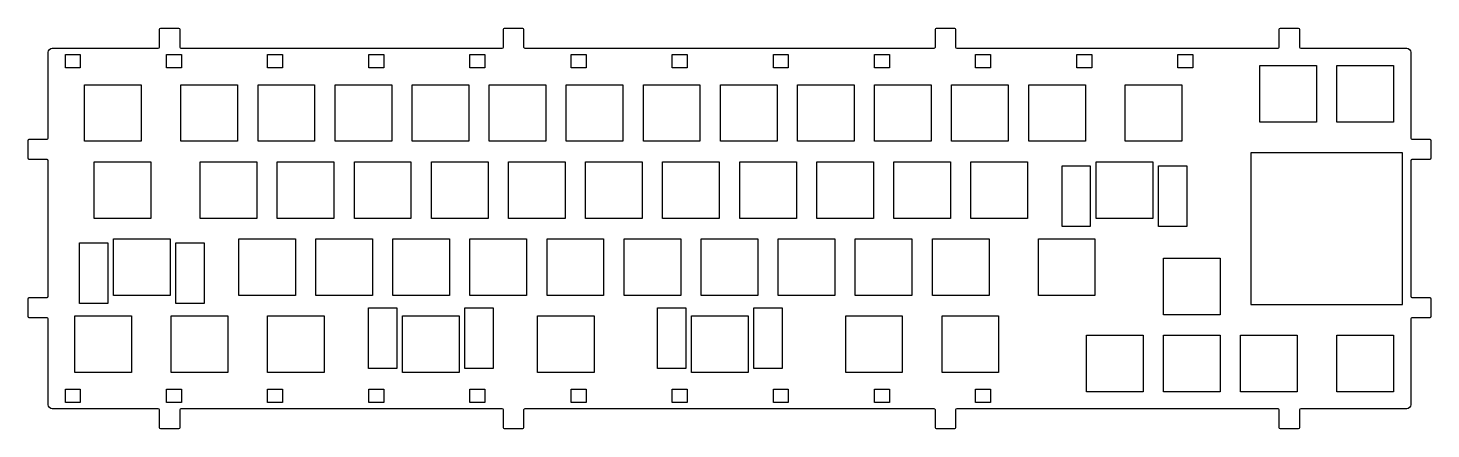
# Model space of a CAD drawing. Extents: x 0 to 347, y 0 to 99.
import ezdxf

# ---------------------------------------------------------------- set-up
doc = ezdxf.new("R2010")
doc.units = 0

msp = doc.modelspace()

# ---------------------------------------------------------------- linework, layer by layer
at = {"layer": 'Layer 1', "color": 7}
for points in [[(0.049999, 27.85), (0.049999, 32.25), (0.137867, 32.462134), (0.349999, 32.55), (4.749999, 32.55), (4.962131, 32.637866), (5.049999, 32.85), (5.049999, 66.36), (4.962131, 66.572134), (4.749999, 66.66), (0.349999, 66.66), (0.137867, 66.747866), (0.049999, 66.96), (0.049999, 71.36), (0.137867, 71.572134), (0.349999, 71.66), (4.749999, 71.66), (4.962131, 71.747866), (5.049999, 71.96), (5.049999, 93.160333), (5.128584, 93.549578), (5.342892, 93.86744), (5.660754, 94.081748), (6.049999, 94.160333), (32.249999, 94.160335), (32.462131, 94.248203), (32.549999, 94.460335), (32.549999, 98.860335), (32.637867, 99.072467), (32.849999, 99.160335), (37.249999, 99.160335), (37.462131, 99.072467), (37.549999, 98.860335), (37.549999, 94.460335), (37.637867, 94.248203), (37.849999, 94.160335), (117.25, 94.160335), (117.462134, 94.248203), (117.55, 94.460335), (117.55, 98.860335), (117.637866, 99.072467), (117.85, 99.160335), (122.25, 99.160335), (122.462134, 99.072467), (122.55, 98.860335), (122.55, 94.460335), (122.637866, 94.248203), (122.85, 94.160335), (224.01201, 94.160335), (224.224144, 94.248203), (224.31201, 94.460335), (224.31201, 98.860335), (224.399876, 99.072467), (224.61201, 99.160335), (229.01201, 99.160335), (229.224144, 99.072467), (229.31201, 98.860335), (229.31201, 94.460335), (229.399876, 94.248203), (229.61201, 94.160335), (309.01201, 94.160335), (309.224144, 94.248203), (309.31201, 94.460335), (309.31201, 98.860335), (309.399876, 99.072467), (309.61201, 99.160335), (314.01201, 99.160335), (314.224144, 99.072467), (314.31201, 98.860335), (314.31201, 94.460335), (314.399876, 94.248203), (314.61201, 94.160335), (340.812, 94.160333), (341.201243, 94.081748), (341.519105, 93.86744), (341.733414, 93.549578), (341.812, 93.160333), (341.812, 71.96), (341.899866, 71.747866), (342.112, 71.66), (346.512, 71.66), (346.724134, 71.572134), (346.812, 71.36), (346.812, 66.96), (346.724134, 66.747866), (346.512, 66.66), (342.112, 66.66), (341.899866, 66.572134), (341.812, 66.36), (341.812, 32.85), (341.899866, 32.637866), (342.112, 32.55), (346.512, 32.55), (346.724134, 32.462134), (346.812, 32.25), (346.812, 27.85), (346.724134, 27.637866), (346.512, 27.55), (342.112, 27.55), (341.899866, 27.462134), (341.812, 27.25), (341.812, 6.05033), (341.733414, 5.661083), (341.519105, 5.343221), (341.201243, 5.128914), (340.812, 5.05033), (314.61202, 5.05033), (314.399886, 4.962464), (314.31202, 4.75033), (314.31202, 0.35033), (314.224154, 0.138196), (314.01202, 0.05033), (309.61202, 0.05033), (309.399886, 0.138196), (309.31202, 0.35033), (309.31202, 4.75033), (309.224154, 4.962464), (309.01202, 5.05033), (229.61202, 5.05033), (229.399886, 4.962464), (229.31202, 4.75033), (229.31202, 0.35033), (229.224154, 0.138196), (229.01202, 0.05033), (224.61202, 0.05033), (224.399886, 0.138196), (224.31202, 0.35033), (224.31202, 4.75033), (224.224154, 4.962464), (224.01202, 5.05033), (122.85001, 5.05033), (122.637876, 4.962464), (122.55001, 4.75033), (122.55001, 0.35033), (122.462144, 0.138196), (122.25001, 0.05033), (117.85001, 0.05033), (117.637876, 0.138196), (117.55001, 0.35033), (117.55001, 4.75033), (117.462144, 4.962464), (117.25001, 5.05033), (37.849999, 5.05033), (37.637867, 4.962464), (37.549999, 4.75033), (37.549999, 0.35033), (37.462131, 0.138196), (37.249999, 0.05033), (32.85, 0.05033), (32.637868, 0.138196), (32.55, 0.35033), (32.55, 4.75033), (32.462132, 4.962464), (32.25, 5.05033), (6.049999, 5.05033), (5.660754, 5.128914), (5.342892, 5.343221), (5.128584, 5.661083), (5.049999, 6.05033), (5.049999, 27.25), (4.962131, 27.462134), (4.749999, 27.55), (0.349999, 27.55), (0.137867, 27.637866), (0.049999, 27.85), (0.049999, 27.85)], [(12.969999, 92.620333), (12.969999, 89.320333), (9.269999, 89.320333), (9.269999, 92.620333), (12.969999, 92.620333)], [(37.969999, 89.320333), (34.269999, 89.320333), (34.269999, 92.620333), (37.969999, 92.620333), (37.969999, 89.320333)], [(59.269999, 89.320333), (59.269999, 92.620333), (62.969999, 92.620333), (62.969999, 89.320333), (59.269999, 89.320333)], [(84.27, 92.620333), (87.97, 92.620333), (87.97, 89.320333), (84.27, 89.320333), (84.27, 92.620333)], [(109.27, 92.620333), (112.97, 92.620333), (112.97, 89.320333), (109.27, 89.320333), (109.27, 92.620333)], [(134.27, 89.320333), (134.27, 92.620333), (137.97, 92.620333), (137.97, 89.320333), (134.27, 89.320333)], [(162.97, 89.320333), (159.27, 89.320333), (159.27, 92.620333), (162.97, 92.620333), (162.97, 89.320333)], [(187.97, 92.620333), (187.97, 89.320333), (184.27, 89.320333), (184.27, 92.620333), (187.97, 92.620333)], [(209.27, 89.320333), (209.27, 92.620333), (212.97, 92.620333), (212.97, 89.320333), (209.27, 89.320333)], [(237.97, 89.320333), (234.27, 89.320333), (234.27, 92.620333), (237.97, 92.620333), (237.97, 89.320333)], [(262.97, 89.320333), (259.27, 89.320333), (259.27, 92.620333), (262.97, 92.620333), (262.97, 89.320333)], [(287.97, 89.290333), (284.27, 89.290333), (284.27, 92.590333), (287.97, 92.590333), (287.97, 89.290333)], [(323.589, 89.923333), (337.589, 89.923333), (337.589, 75.92333), (323.589, 75.92333), (323.589, 89.923333)], [(28.026999, 71.16033), (14.026999, 71.16033), (14.026999, 85.160333), (28.026999, 85.160333), (28.026999, 71.16033)], [(56.888999, 71.16033), (56.888999, 85.160333), (70.889, 85.160333), (70.889, 71.16033), (56.888999, 71.16033)], [(75.939, 85.160333), (89.939, 85.160333), (89.939, 71.16033), (75.939, 71.16033), (75.939, 85.160333)], [(108.989, 71.16033), (94.989, 71.16033), (94.989, 85.160333), (108.989, 85.160333), (108.989, 71.16033)], [(133.089, 85.160333), (147.089, 85.160333), (147.089, 71.16033), (133.089, 71.16033), (133.089, 85.160333)], [(152.139, 71.16033), (152.139, 85.160333), (166.139, 85.160333), (166.139, 71.16033), (152.139, 71.16033)], [(171.189, 85.160333), (185.189, 85.160333), (185.189, 71.16033), (171.189, 71.16033), (171.189, 85.160333)], [(190.239, 85.160333), (204.239, 85.160333), (204.239, 71.16033), (190.239, 71.16033), (190.239, 85.160333)], [(223.289, 71.16033), (209.289, 71.16033), (209.289, 85.160333), (223.289, 85.160333), (223.289, 71.16033)], [(228.339, 71.16033), (228.339, 85.160333), (242.339, 85.160333), (242.339, 71.16033), (228.339, 71.16033)], [(271.202, 85.160333), (285.202, 85.160333), (285.202, 71.16033), (271.202, 71.16033), (271.202, 85.160333)], [(16.407999, 66.11033), (30.407999, 66.11033), (30.407999, 52.11033), (16.407999, 52.11033), (16.407999, 66.11033)], [(56.601999, 52.11033), (42.601999, 52.11033), (42.601999, 66.11033), (56.601999, 66.11033), (56.601999, 52.11033)], [(80.702, 66.11033), (94.702, 66.11033), (94.702, 52.11033), (80.702, 52.11033), (80.702, 66.11033)], [(99.752, 52.11033), (99.752, 66.11033), (113.752, 66.11033), (113.752, 52.11033), (99.752, 52.11033)], [(118.802, 66.11033), (132.802, 66.11033), (132.802, 52.11033), (118.802, 52.11033), (118.802, 66.11033)], [(137.852, 52.11033), (137.852, 66.11033), (151.852, 66.11033), (151.852, 52.11033), (137.852, 52.11033)], [(156.902, 52.11033), (156.902, 66.11033), (170.902, 66.11033), (170.902, 52.11033), (156.902, 52.11033)], [(189.952, 52.11033), (175.952, 52.11033), (175.952, 66.11033), (189.952, 66.11033), (189.952, 52.11033)], [(209.002, 52.11033), (195.002, 52.11033), (195.002, 66.11033), (209.002, 66.11033), (209.002, 52.11033)], [(228.052, 66.11033), (228.052, 52.11033), (214.052, 52.11033), (214.052, 66.11033), (228.052, 66.11033)], [(233.102, 52.11033), (233.102, 66.11033), (247.102, 66.11033), (247.102, 52.11033), (233.102, 52.11033)], [(264.058, 66.11033), (278.058, 66.11033), (278.058, 52.11033), (264.058, 52.11033), (264.058, 66.11033)], [(339.82198, 30.82533), (339.822, 68.32533), (302.322, 68.32533), (302.322, 30.82533), (339.82198, 30.82533)], [(262.62, 65.11033), (262.62, 50.11033), (255.62, 50.11033), (255.62, 65.11033), (262.62, 65.11033)], [(286.496, 50.11033), (279.496, 50.11033), (279.496, 65.11033), (286.496, 65.11033), (286.496, 50.11033)], [(12.731999, 31.06033), (12.731999, 46.06033), (19.731999, 46.06033), (19.731999, 31.06033), (12.731999, 31.06033)], [(35.169999, 47.06033), (35.169999, 33.06033), (21.169999, 33.06033), (21.169999, 47.06033), (35.169999, 47.06033)], [(43.607999, 46.06033), (43.607999, 31.06033), (36.607999, 31.06033), (36.607999, 46.06033), (43.607999, 46.06033)], [(66.127, 47.06033), (66.127, 33.06033), (52.126999, 33.06033), (52.126999, 47.06033), (66.127, 47.06033)], [(85.177, 47.06033), (85.177, 33.06033), (71.177, 33.06033), (71.177, 47.06033), (85.177, 47.06033)], [(90.227, 47.06033), (104.227, 47.06033), (104.227, 33.06033), (90.227, 33.06033), (90.227, 47.06033)], [(123.277, 33.06033), (109.277, 33.06033), (109.277, 47.06033), (123.277, 47.06033), (123.277, 33.06033)], [(142.327, 33.06033), (128.327, 33.06033), (128.327, 47.06033), (142.327, 47.06033), (142.327, 33.06033)], [(147.377, 33.06033), (147.377, 47.06033), (161.377, 47.06033), (161.377, 33.06033), (147.377, 33.06033)], [(166.427, 47.06033), (180.427, 47.06033), (180.427, 33.06033), (166.427, 33.06033), (166.427, 47.06033)], [(185.477, 47.06033), (199.477, 47.06033), (199.477, 33.06033), (185.477, 33.06033), (185.477, 47.06033)], [(204.527, 33.06033), (204.527, 47.06033), (218.527, 47.06033), (218.527, 33.06033), (204.527, 33.06033)], [(223.577, 33.06033), (223.577, 47.06033), (237.577, 47.06033), (237.577, 33.06033), (223.577, 33.06033)], [(263.77, 33.06033), (249.77, 33.06033), (249.77, 47.06033), (263.77, 47.06033), (263.77, 33.06033)], [(280.727, 28.29833), (280.727, 42.29833), (294.727, 42.29833), (294.727, 28.29833), (280.727, 28.29833)], [(11.644999, 28.01033), (25.644999, 28.01033), (25.644999, 14.01033), (11.644999, 14.01033), (11.644999, 28.01033)], [(35.457999, 28.01033), (49.457999, 28.01033), (49.457999, 14.01033), (35.457999, 14.01033), (35.457999, 28.01033)], [(84.17, 30.01033), (91.17, 30.01033), (91.17, 15.01033), (84.17, 15.01033), (84.17, 30.01033)], [(92.608, 14.01033), (92.608, 28.01033), (106.608, 28.01033), (106.608, 14.01033), (92.608, 14.01033)], [(108.046, 30.01033), (115.046, 30.01033), (115.046, 15.01033), (108.046, 15.01033), (108.046, 30.01033)], [(139.945, 14.01033), (125.945, 14.01033), (125.945, 28.01033), (139.945, 28.01033), (139.945, 14.01033)], [(155.607, 30.01033), (162.607, 30.01033), (162.607, 15.01033), (155.607, 15.01033), (155.607, 30.01033)], [(178.045, 28.01033), (178.045, 14.01033), (164.045, 14.01033), (164.045, 28.01033), (178.045, 28.01033)], [(179.483, 15.01033), (179.483, 30.01033), (186.483, 30.01033), (186.483, 15.01033), (179.483, 15.01033)], [(216.145, 14.01033), (202.145, 14.01033), (202.145, 28.01033), (216.145, 28.01033), (216.145, 14.01033)], [(239.958, 14.01033), (225.958, 14.01033), (225.958, 28.01033), (239.958, 28.01033), (239.958, 14.01033)], [(261.677, 23.24833), (275.677, 23.24833), (275.677, 9.24833), (261.677, 9.24833), (261.677, 23.24833)], [(294.727, 23.24833), (294.727, 9.24833), (280.727, 9.24833), (280.727, 23.24833), (294.727, 23.24833)], [(299.777, 9.24833), (299.777, 23.24833), (313.777, 23.24833), (313.777, 9.24833), (299.777, 9.24833)], [(323.589, 23.24833), (337.589, 23.24833), (337.589, 9.24833), (323.589, 9.24833), (323.589, 23.24833)], [(12.969999, 9.92033), (12.969999, 6.62033), (9.269999, 6.62033), (9.269999, 9.92033), (12.969999, 9.92033)], [(37.969999, 9.92033), (37.969999, 6.62033), (34.269999, 6.62033), (34.269999, 9.92033), (37.969999, 9.92033)], [(62.969999, 9.92033), (62.969999, 6.62033), (59.269999, 6.62033), (59.269999, 9.92033), (62.969999, 9.92033)], [(87.97, 6.62033), (84.27, 6.62033), (84.27, 9.92033), (87.97, 9.92033), (87.97, 6.62033)], [(112.97, 6.62033), (109.27, 6.62033), (109.27, 9.92033), (112.97, 9.92033), (112.97, 6.62033)], [(137.97, 6.62033), (134.27, 6.62033), (134.27, 9.92033), (137.97, 9.92033), (137.97, 6.62033)], [(162.97, 9.92033), (162.97, 6.62033), (159.27, 6.62033), (159.27, 9.92033), (162.97, 9.92033)], [(184.27, 6.62033), (184.27, 9.92033), (187.97, 9.92033), (187.97, 6.62033), (184.27, 6.62033)], [(209.27, 6.62033), (209.27, 9.92033), (212.97, 9.92033), (212.97, 6.62033), (209.27, 6.62033)], [(237.97, 6.62033), (234.27, 6.62033), (234.27, 9.92033), (237.97, 9.92033), (237.97, 6.62033)]]:
    msp.add_lwpolyline(points, dxfattribs=at)
for points in [[(318.539, 89.923333), (318.539, 75.92333), (304.539, 75.92333), (304.539, 89.923333), (318.539, 89.923333)], [(37.838999, 71.16033), (37.838999, 85.160333), (51.838999, 85.160333), (51.838999, 71.16033), (37.838999, 71.16033)], [(128.039, 85.160333), (128.039, 71.16033), (114.039, 71.16033), (114.039, 85.160333), (128.039, 85.160333)], [(261.389, 85.160333), (261.389, 71.16033), (247.389, 71.16033), (247.389, 85.160333), (261.389, 85.160333)], [(75.652, 52.11033), (61.651999, 52.11033), (61.651999, 66.11033), (75.652, 66.11033), (75.652, 52.11033)], [(59.269999, 28.01033), (73.27, 28.01033), (73.27, 14.01033), (59.269999, 14.01033), (59.269999, 28.01033)]]:
    msp.add_lwpolyline(points, close=True, dxfattribs=at)

doc.saveas('drawing.dxf')
